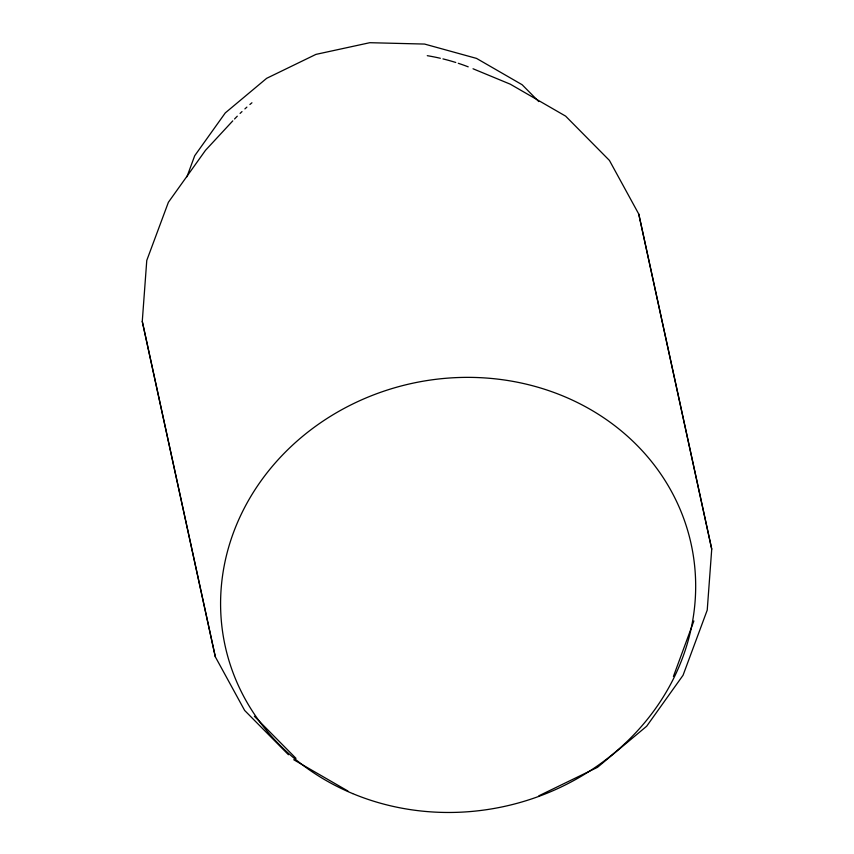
<?xml version="1.0" encoding="UTF-8"?>
<svg xmlns="http://www.w3.org/2000/svg" width="854" height="854" viewBox="0 0 854 854"><rect width="100%" height="100%" fill="white"/><g stroke="black" fill="none" stroke-linecap="round" stroke-linejoin="round"><path stroke-width="1.28" d="M288.46 754.733L244.65 710.443L215.315 656.801L142.266 321.403L146.771 260.427L168.387 202.291L205.504 150.315L232.768 120.884M473.031 68.768L510.308 84.194L565.615 116.123L609.425 160.424L638.76 214.055L711.734 549.122L707.229 610.098L683.051 675.279L646.67 726.22L597.501 767.33L538.885 795.8M186.962 176.746L194.701 155.738L225.296 112.899L266.651 78.322L315.937 54.389L369.803 42.7L424.577 44.066L476.532 58.403L522.114 84.717L538.778 101.573M673.411 676.485L693.875 620.933M293.733 759.729L347.93 791.028M254.364 716.271L295.986 758.352M711.734 549.122L638.76 214.055M142.266 321.403L215.315 656.801M234.551 118.994A201.928 183.3 -12.3 0 1 237.284 116.187M240.081 113.422A201.928 183.3 -12.3 0 1 241.992 111.596M244.906 108.896A201.928 183.3 -12.3 0 1 246.881 107.124M249.891 104.498A201.928 183.3 -12.3 0 1 251.93 102.79M427.278 55.681A201.928 183.3 -12.3 0 1 440.344 58.275M442.948 58.894A201.928 183.3 -12.3 0 1 455.769 62.481M458.288 63.292A201.928 183.3 -12.3 0 1 468.205 66.836M352.617 793.569A238.501 216.51 -12.3 0 0 695.199 572.404A238.501 216.51 -12.3 0 0 326.58 418.77A238.501 216.51 -12.3 0 0 352.617 793.569"/></g></svg>
